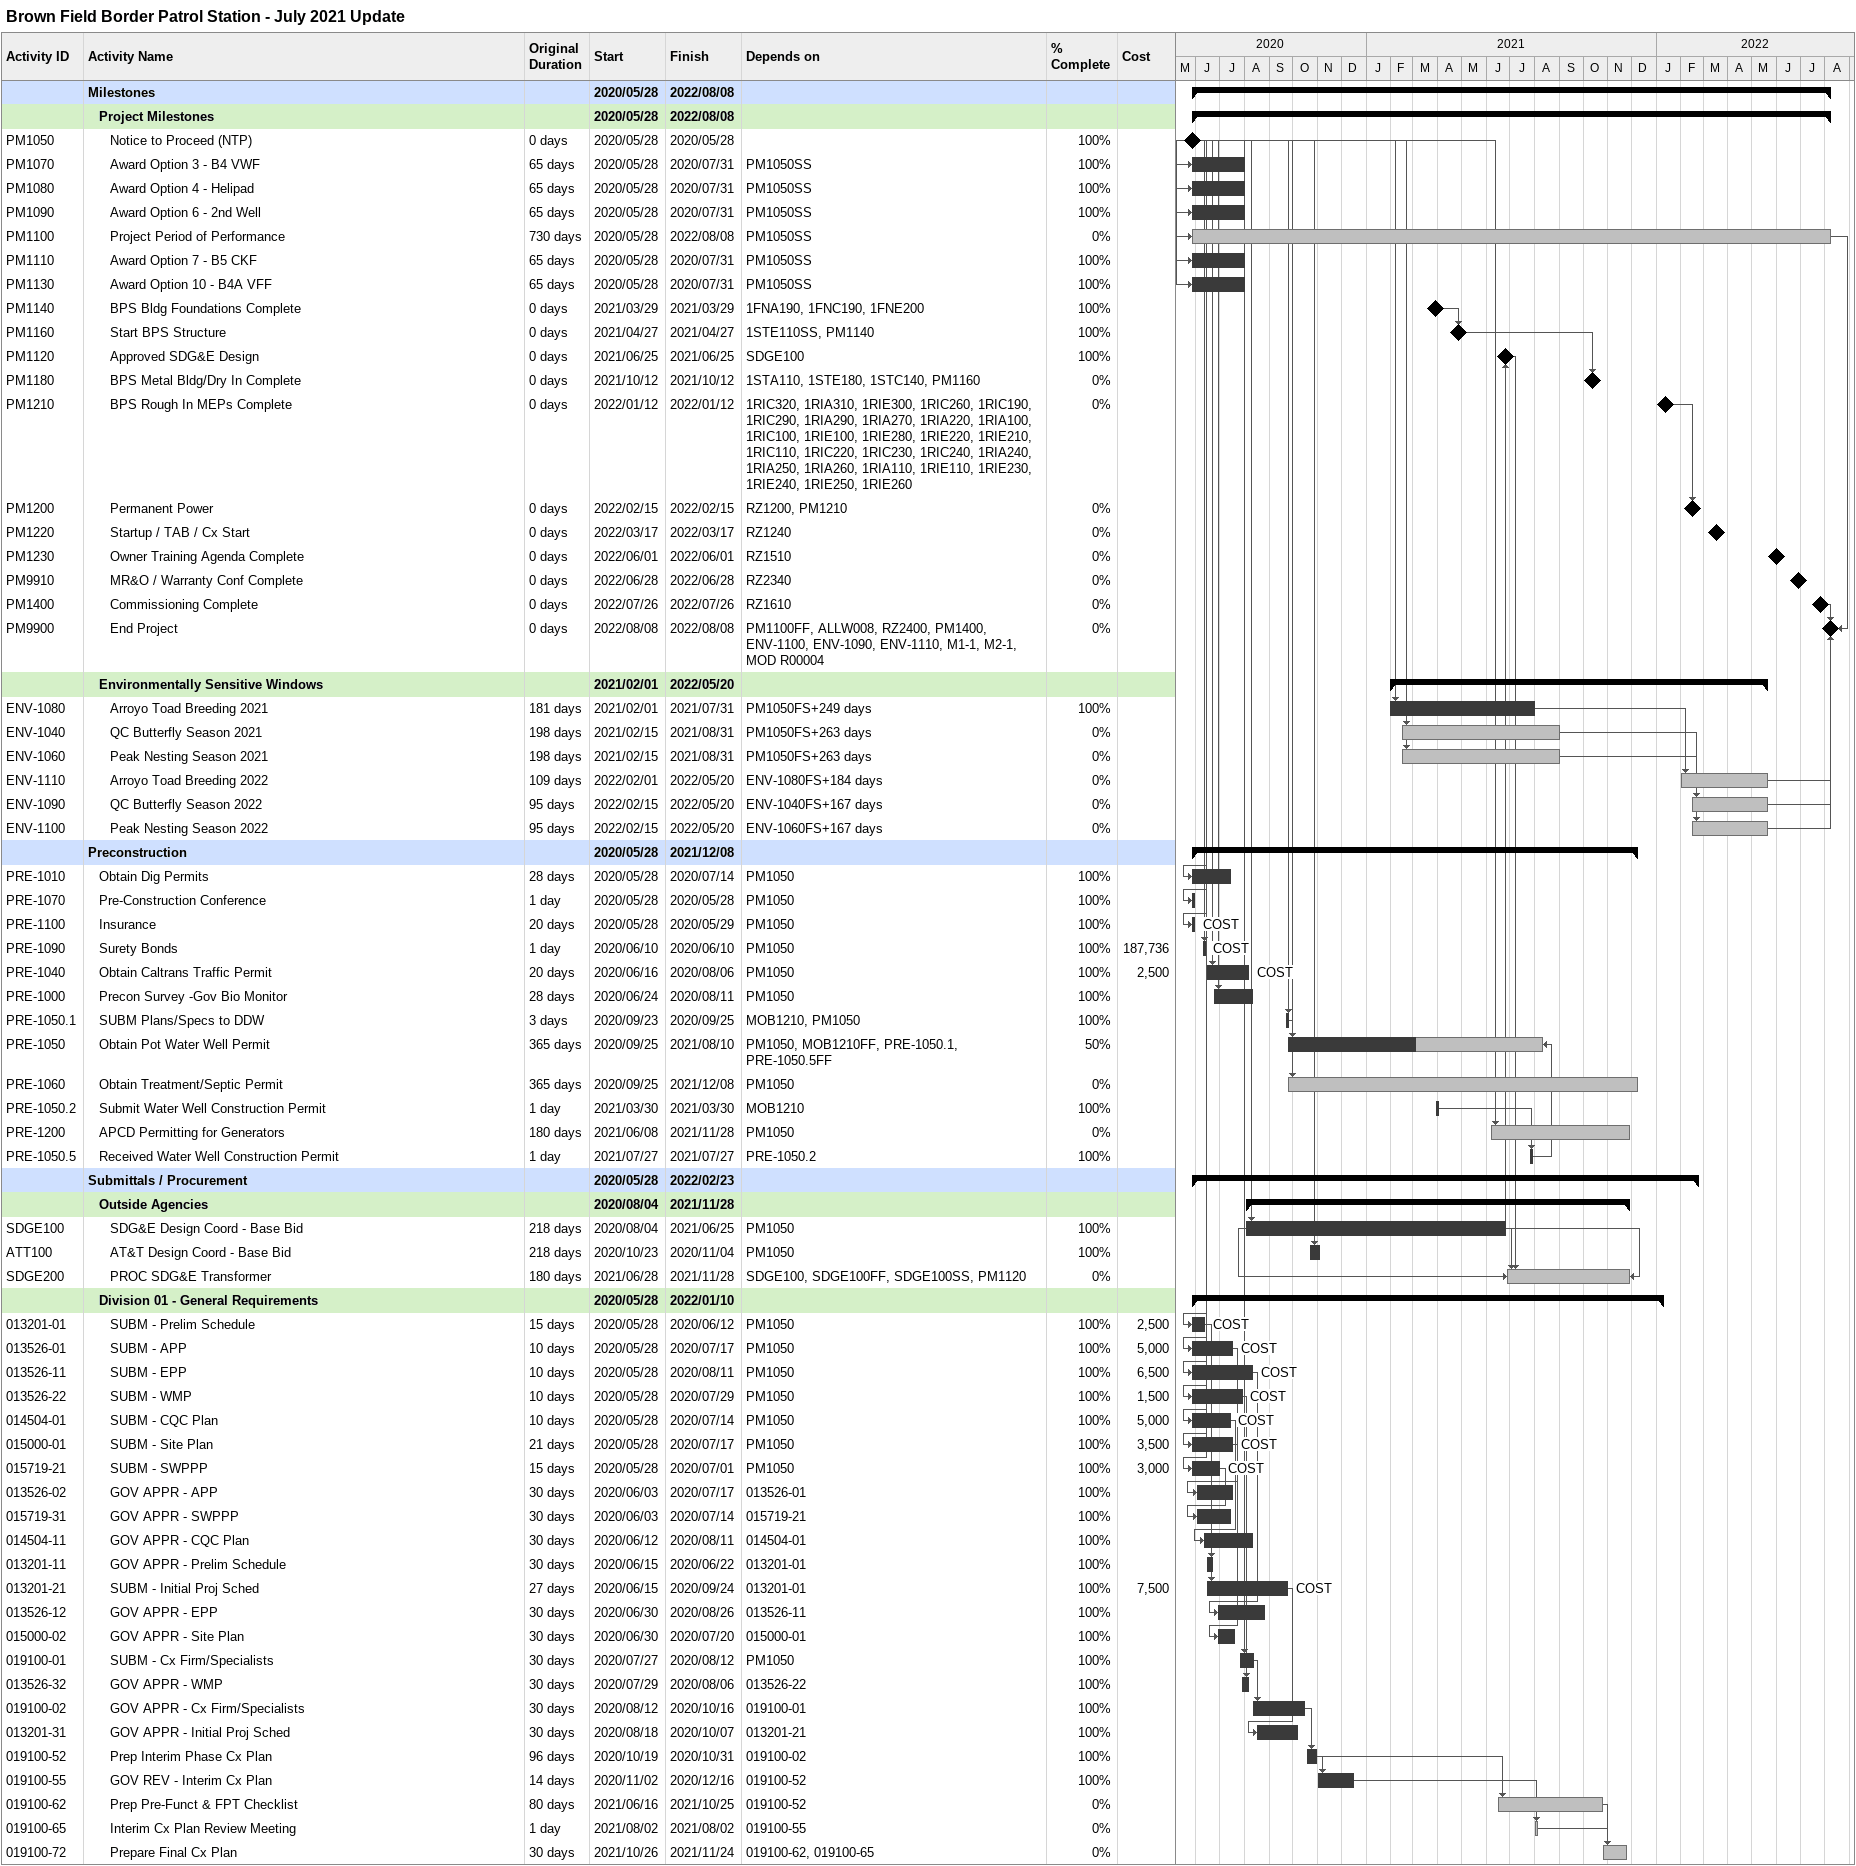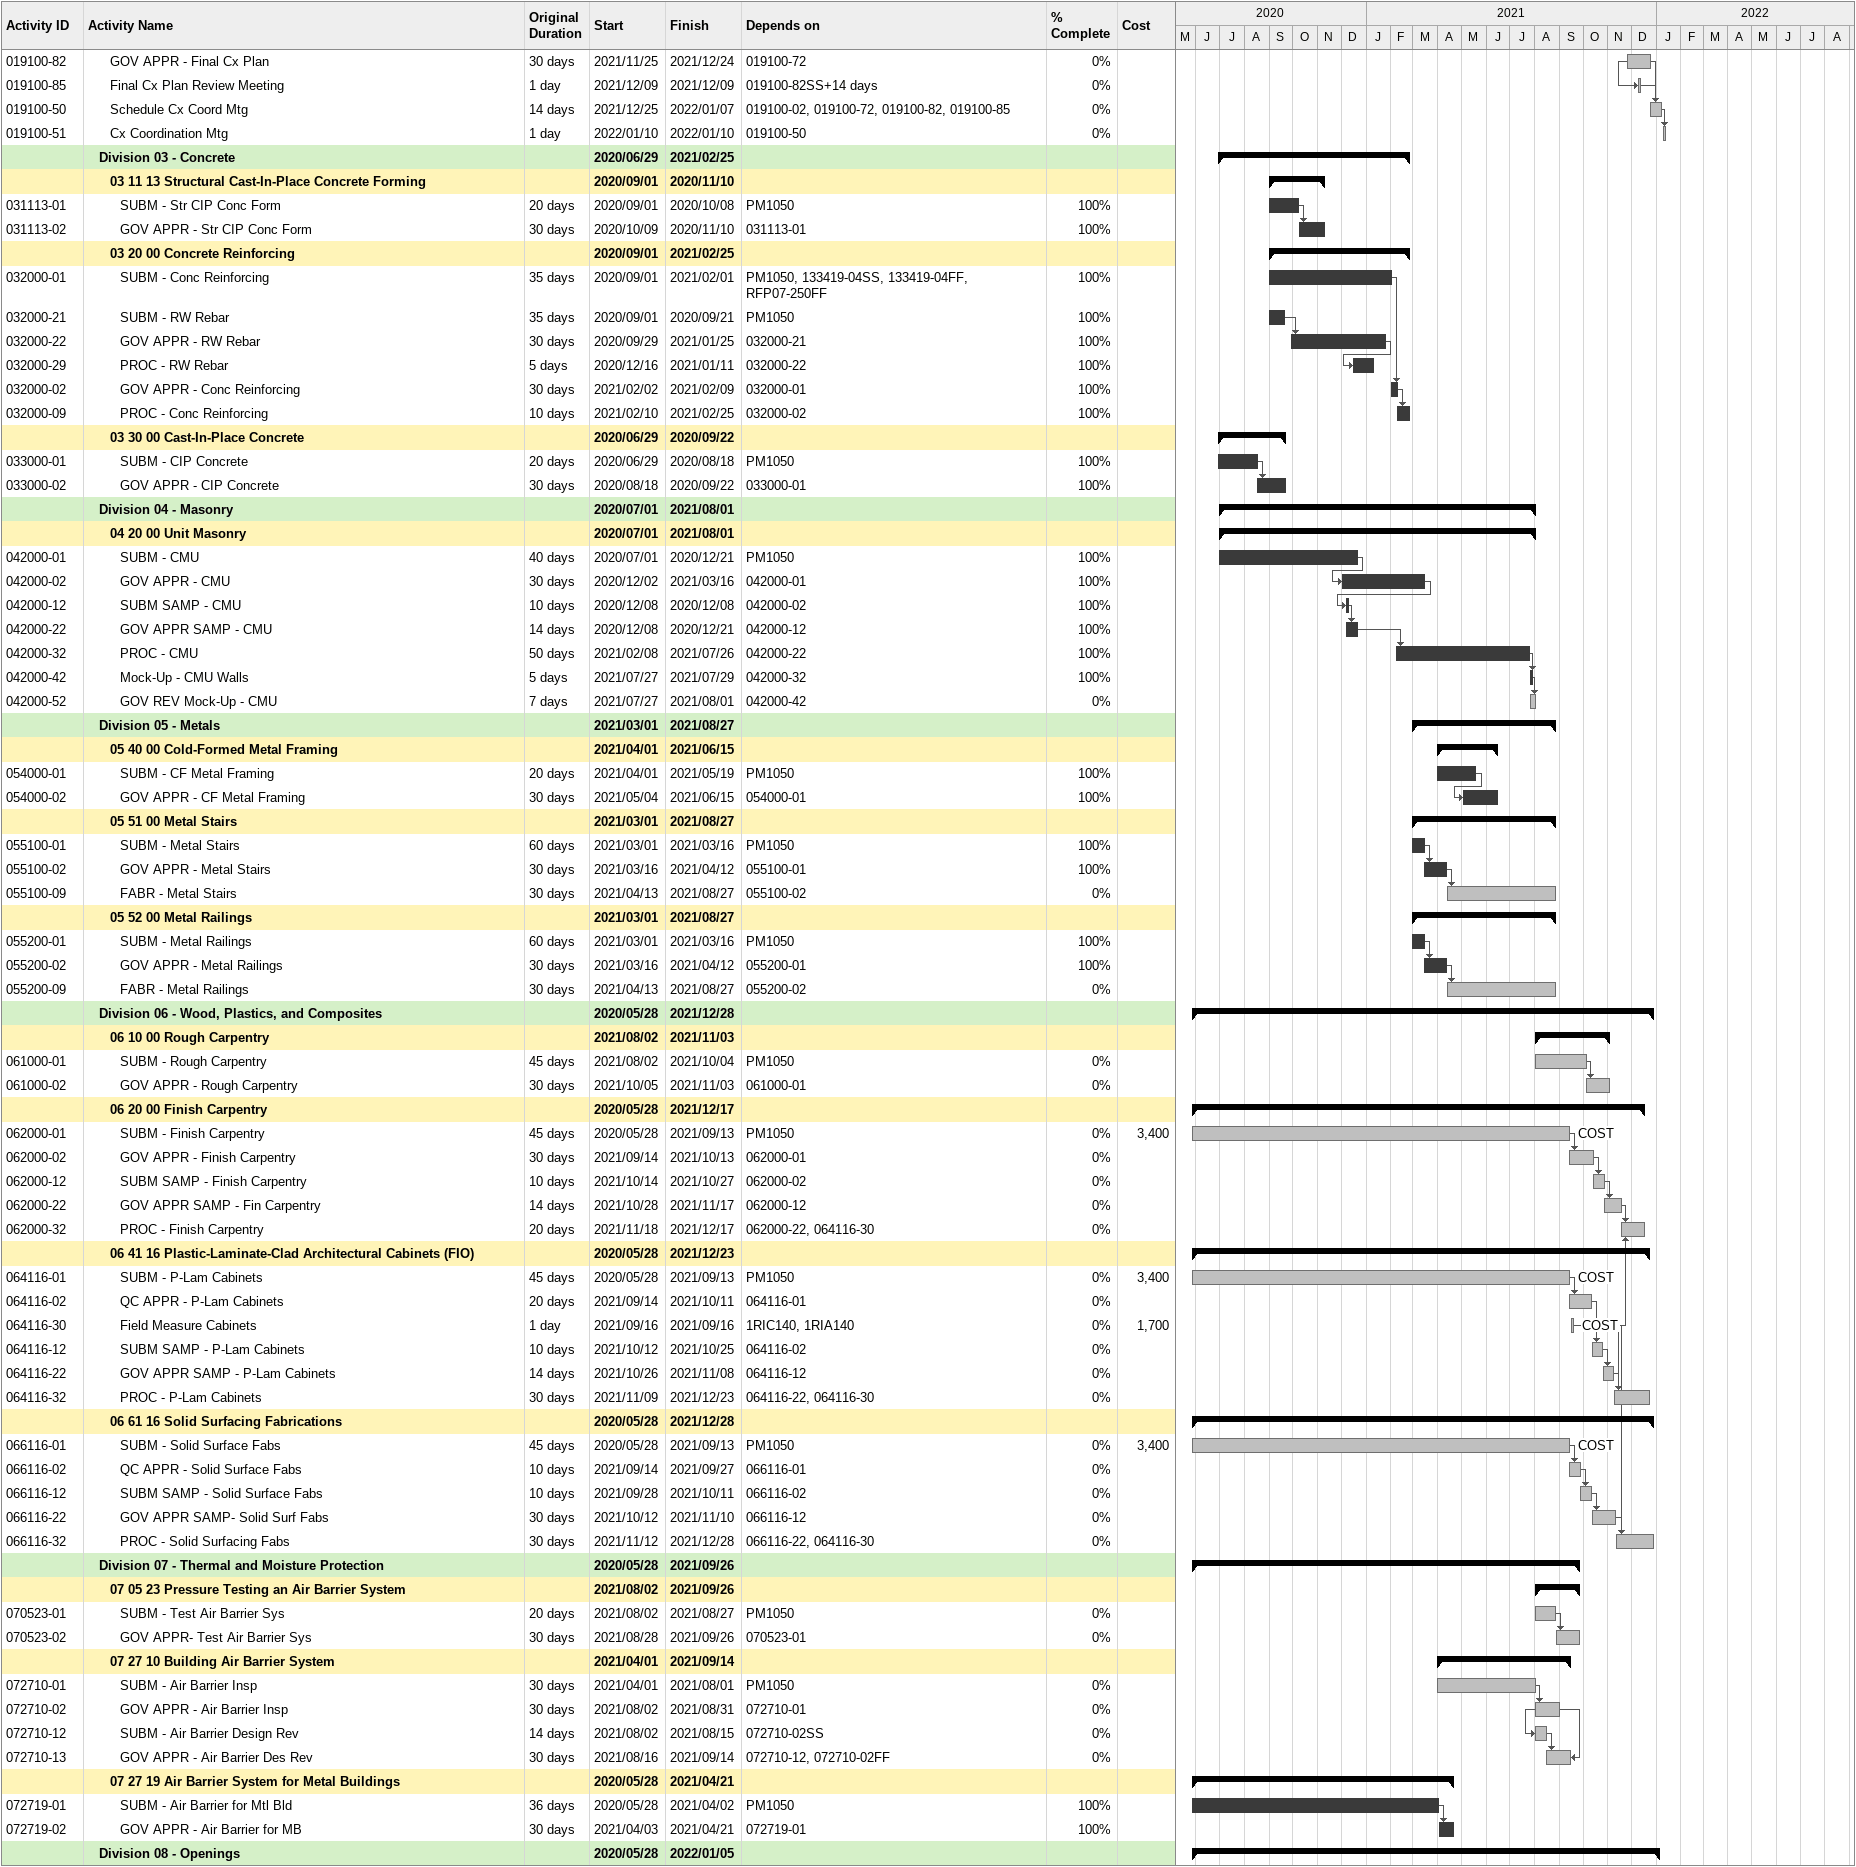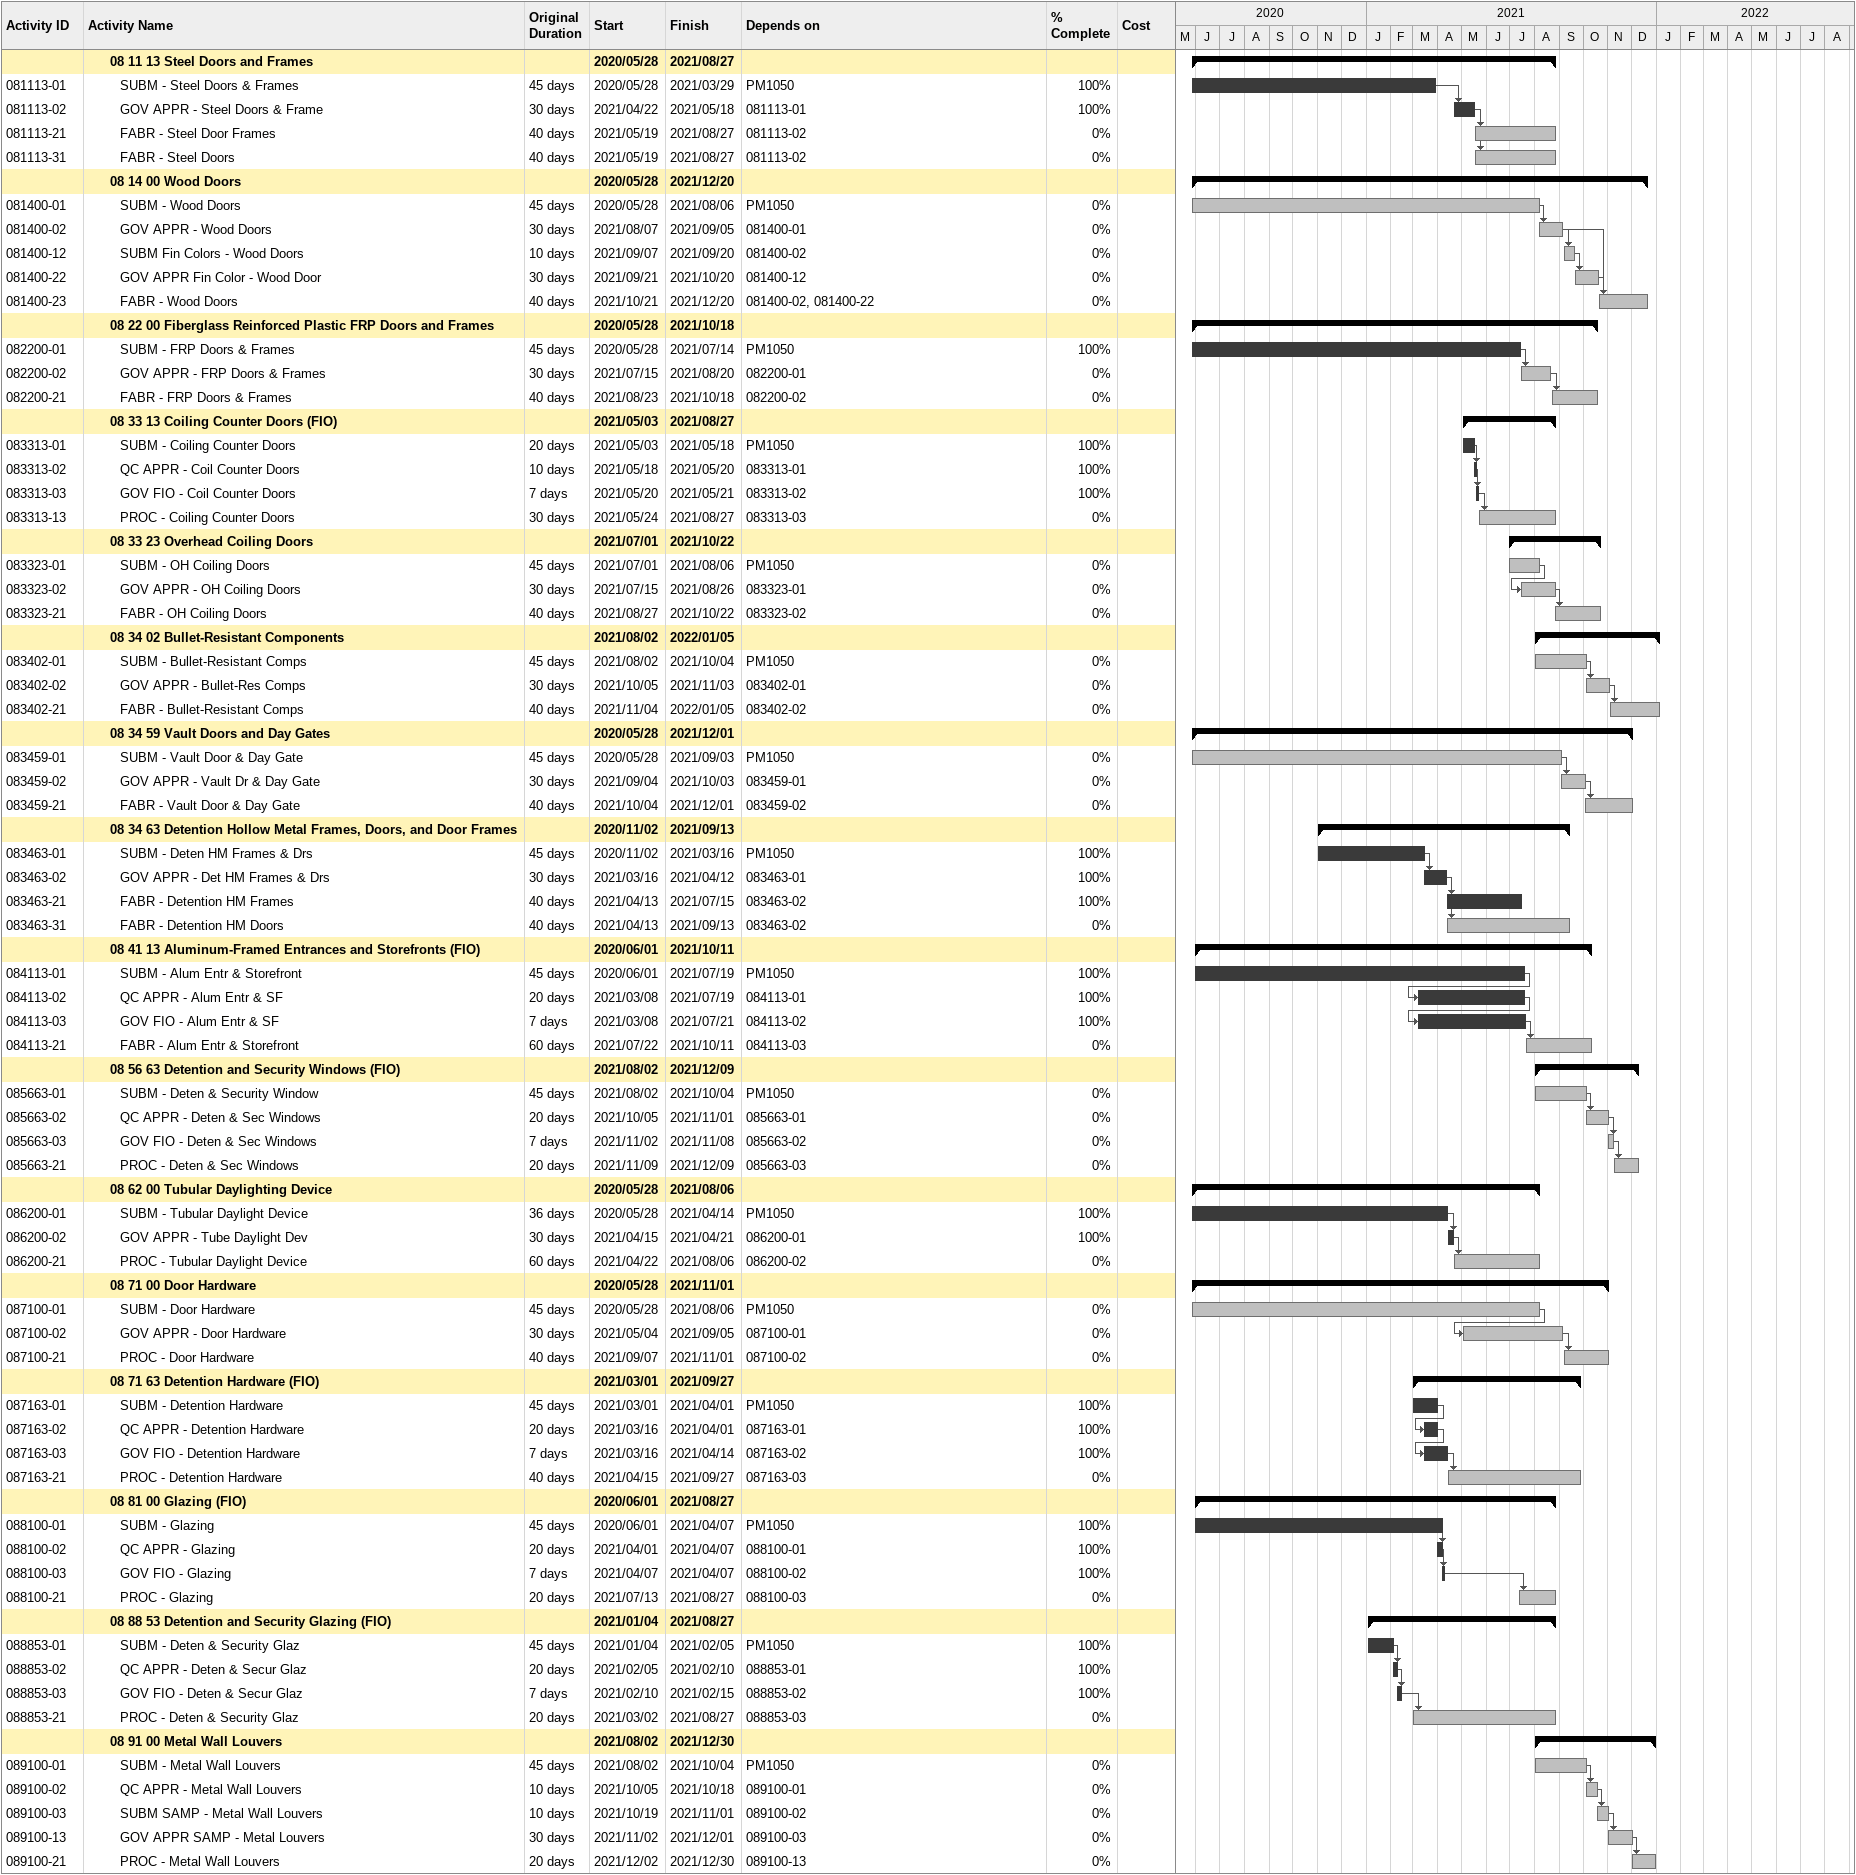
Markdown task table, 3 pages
Brown Field Border Patrol Station - July 2021 Update

| ID | Level | Task | Original duration | Start | Finish | Predecessors | Resources | % complete | Cost |
|---|---|---|---|---|---|---|---|---|---|
|  | 1 | **Milestones** |  | 2020-05-28 | 2022-08-08 |  |  |  |  |
|  | 2 | **Project Milestones** |  | 2020-05-28 | 2022-08-08 |  |  |  |  |
| PM1050 | 3 | Notice to Proceed (NTP) | 0d | 2020-05-28 | 2020-05-28 |  |  | 100 |  |
| PM1070 | 3 | Award Option 3 - B4 VWF | 65d | 2020-05-28 | 2020-07-31 | PM1050SS |  | 100 |  |
| PM1080 | 3 | Award Option 4 - Helipad | 65d | 2020-05-28 | 2020-07-31 | PM1050SS |  | 100 |  |
| PM1090 | 3 | Award Option 6 - 2nd Well | 65d | 2020-05-28 | 2020-07-31 | PM1050SS |  | 100 |  |
| PM1100 | 3 | Project Period of Performance | 730d | 2020-05-28 | 2022-08-08 | PM1050SS |  | 0 |  |
| PM1110 | 3 | Award Option 7 - B5 CKF | 65d | 2020-05-28 | 2020-07-31 | PM1050SS |  | 100 |  |
| PM1130 | 3 | Award Option 10 - B4A VFF | 65d | 2020-05-28 | 2020-07-31 | PM1050SS |  | 100 |  |
| PM1140 | 3 | BPS Bldg Foundations Complete | 0d | 2021-03-29 | 2021-03-29 | 1FNA190, 1FNC190, 1FNE200 |  | 100 |  |
| PM1160 | 3 | Start BPS Structure | 0d | 2021-04-27 | 2021-04-27 | 1STE110SS, PM1140 |  | 100 |  |
| PM1120 | 3 | Approved SDG&E Design | 0d | 2021-06-25 | 2021-06-25 | SDGE100 |  | 100 |  |
| PM1180 | 3 | BPS Metal Bldg/Dry In Complete | 0d | 2021-10-12 | 2021-10-12 | 1STA110, 1STE180, 1STC140, PM1160 |  | 0 |  |
| PM1210 | 3 | BPS Rough In MEPs Complete | 0d | 2022-01-12 | 2022-01-12 | 1RIC320, 1RIA310, 1RIE300, 1RIC260, 1RIC190, 1RIC290, 1RIA290, 1RIA270, 1RIA220, 1RIA100, 1RIC100, 1RIE100, 1RIE280, 1RIE220, 1RIE210, 1RIC110, 1RIC220, 1RIC230, 1RIC240, 1RIA240, 1RIA250, 1RIA260, 1RIA110, 1RIE110, 1RIE230, 1RIE240, 1RIE250, 1RIE260 |  | 0 |  |
| PM1200 | 3 | Permanent Power | 0d | 2022-02-15 | 2022-02-15 | RZ1200, PM1210 |  | 0 |  |
| PM1220 | 3 | Startup / TAB / Cx Start | 0d | 2022-03-17 | 2022-03-17 | RZ1240 |  | 0 |  |
| PM1230 | 3 | Owner Training Agenda Complete | 0d | 2022-06-01 | 2022-06-01 | RZ1510 |  | 0 |  |
| PM9910 | 3 | MR&O / Warranty Conf Complete | 0d | 2022-06-28 | 2022-06-28 | RZ2340 |  | 0 |  |
| PM1400 | 3 | Commissioning Complete | 0d | 2022-07-26 | 2022-07-26 | RZ1610 |  | 0 |  |
| PM9900 | 3 | End Project | 0d | 2022-08-08 | 2022-08-08 | PM1100FF, ALLW008, RZ2400, PM1400, ENV-1100, ENV-1090, ENV-1110, M1-1, M2-1, MOD R00004 |  | 0 |  |
|  | 2 | **Environmentally Sensitive Windows** |  | 2021-02-01 | 2022-05-20 |  |  |  |  |
| ENV-1080 | 3 | Arroyo Toad Breeding 2021 | 181d | 2021-02-01 | 2021-07-31 | PM1050FS+249d |  | 100 |  |
| ENV-1040 | 3 | QC Butterfly Season 2021 | 198d | 2021-02-15 | 2021-08-31 | PM1050FS+263d |  | 0 |  |
| ENV-1060 | 3 | Peak Nesting Season 2021 | 198d | 2021-02-15 | 2021-08-31 | PM1050FS+263d |  | 0 |  |
| ENV-1110 | 3 | Arroyo Toad Breeding 2022 | 109d | 2022-02-01 | 2022-05-20 | ENV-1080FS+184d |  | 0 |  |
| ENV-1090 | 3 | QC Butterfly Season 2022 | 95d | 2022-02-15 | 2022-05-20 | ENV-1040FS+167d |  | 0 |  |
| ENV-1100 | 3 | Peak Nesting Season 2022 | 95d | 2022-02-15 | 2022-05-20 | ENV-1060FS+167d |  | 0 |  |
|  | 1 | **Preconstruction** |  | 2020-05-28 | 2021-12-08 |  |  |  |  |
| PRE-1010 | 2 | Obtain Dig Permits | 28d | 2020-05-28 | 2020-07-14 | PM1050 |  | 100 |  |
| PRE-1070 | 2 | Pre-Construction Conference | 1d | 2020-05-28 | 2020-05-28 | PM1050 |  | 100 |  |
| PRE-1100 | 2 | Insurance | 20d | 2020-05-28 | 2020-05-29 | PM1050 | COST | 100 |  |
| PRE-1090 | 2 | Surety Bonds | 1d | 2020-06-10 | 2020-06-10 | PM1050 | COST | 100 | 187736 |
| PRE-1040 | 2 | Obtain Caltrans Traffic Permit | 20d | 2020-06-16 | 2020-08-06 | PM1050 | COST | 100 | 2500 |
| PRE-1000 | 2 | Precon Survey -Gov Bio Monitor | 28d | 2020-06-24 | 2020-08-11 | PM1050 |  | 100 |  |
| PRE-1050.1 | 2 | SUBM Plans/Specs to DDW | 3d | 2020-09-23 | 2020-09-25 | MOB1210, PM1050 |  | 100 |  |
| PRE-1050 | 2 | Obtain Pot Water Well Permit | 365d | 2020-09-25 | 2021-08-10 | PM1050, MOB1210FF, PRE-1050.1, PRE-1050.5FF |  | 50 |  |
| PRE-1060 | 2 | Obtain Treatment/Septic Permit | 365d | 2020-09-25 | 2021-12-08 | PM1050 |  | 0 |  |
| PRE-1050.2 | 2 | Submit Water Well Construction Permit | 1d | 2021-03-30 | 2021-03-30 | MOB1210 |  | 100 |  |
| PRE-1200 | 2 | APCD Permitting for Generators | 180d | 2021-06-08 | 2021-11-28 | PM1050 |  | 0 |  |
| PRE-1050.5 | 2 | Received Water Well Construction Permit | 1d | 2021-07-27 | 2021-07-27 | PRE-1050.2 |  | 100 |  |
|  | 1 | **Submittals / Procurement** |  | 2020-05-28 | 2022-02-23 |  |  |  |  |
|  | 2 | **Outside Agencies** |  | 2020-08-04 | 2021-11-28 |  |  |  |  |
| SDGE100 | 3 | SDG&E Design Coord - Base Bid | 218d | 2020-08-04 | 2021-06-25 | PM1050 |  | 100 |  |
| ATT100 | 3 | AT&T Design Coord - Base Bid | 218d | 2020-10-23 | 2020-11-04 | PM1050 |  | 100 |  |
| SDGE200 | 3 | PROC SDG&E Transformer | 180d | 2021-06-28 | 2021-11-28 | SDGE100, SDGE100FF, SDGE100SS, PM1120 |  | 0 |  |
|  | 2 | **Division 01 - General Requirements** |  | 2020-05-28 | 2022-01-10 |  |  |  |  |
| 013201-01 | 3 | SUBM - Prelim Schedule | 15d | 2020-05-28 | 2020-06-12 | PM1050 | COST | 100 | 2500 |
| 013526-01 | 3 | SUBM - APP | 10d | 2020-05-28 | 2020-07-17 | PM1050 | COST | 100 | 5000 |
| 013526-11 | 3 | SUBM - EPP | 10d | 2020-05-28 | 2020-08-11 | PM1050 | COST | 100 | 6500 |
| 013526-22 | 3 | SUBM - WMP | 10d | 2020-05-28 | 2020-07-29 | PM1050 | COST | 100 | 1500 |
| 014504-01 | 3 | SUBM - CQC Plan | 10d | 2020-05-28 | 2020-07-14 | PM1050 | COST | 100 | 5000 |
| 015000-01 | 3 | SUBM - Site Plan | 21d | 2020-05-28 | 2020-07-17 | PM1050 | COST | 100 | 3500 |
| 015719-21 | 3 | SUBM - SWPPP | 15d | 2020-05-28 | 2020-07-01 | PM1050 | COST | 100 | 3000 |
| 013526-02 | 3 | GOV APPR - APP | 30d | 2020-06-03 | 2020-07-17 | 013526-01 |  | 100 |  |
| 015719-31 | 3 | GOV APPR - SWPPP | 30d | 2020-06-03 | 2020-07-14 | 015719-21 |  | 100 |  |
| 014504-11 | 3 | GOV APPR - CQC Plan | 30d | 2020-06-12 | 2020-08-11 | 014504-01 |  | 100 |  |
| 013201-11 | 3 | GOV APPR - Prelim Schedule | 30d | 2020-06-15 | 2020-06-22 | 013201-01 |  | 100 |  |
| 013201-21 | 3 | SUBM - Initial Proj Sched | 27d | 2020-06-15 | 2020-09-24 | 013201-01 | COST | 100 | 7500 |
| 013526-12 | 3 | GOV APPR - EPP | 30d | 2020-06-30 | 2020-08-26 | 013526-11 |  | 100 |  |
| 015000-02 | 3 | GOV APPR - Site Plan | 30d | 2020-06-30 | 2020-07-20 | 015000-01 |  | 100 |  |
| 019100-01 | 3 | SUBM - Cx Firm/Specialists | 30d | 2020-07-27 | 2020-08-12 | PM1050 |  | 100 |  |
| 013526-32 | 3 | GOV APPR - WMP | 30d | 2020-07-29 | 2020-08-06 | 013526-22 |  | 100 |  |
| 019100-02 | 3 | GOV APPR - Cx Firm/Specialists | 30d | 2020-08-12 | 2020-10-16 | 019100-01 |  | 100 |  |
| 013201-31 | 3 | GOV APPR - Initial Proj Sched | 30d | 2020-08-18 | 2020-10-07 | 013201-21 |  | 100 |  |
| 019100-52 | 3 | Prep Interim Phase Cx Plan | 96d | 2020-10-19 | 2020-10-31 | 019100-02 |  | 100 |  |
| 019100-55 | 3 | GOV REV - Interim Cx Plan | 14d | 2020-11-02 | 2020-12-16 | 019100-52 |  | 100 |  |
| 019100-62 | 3 | Prep Pre-Funct & FPT Checklist | 80d | 2021-06-16 | 2021-10-25 | 019100-52 |  | 0 |  |
| 019100-65 | 3 | Interim Cx Plan Review Meeting | 1d | 2021-08-02 | 2021-08-02 | 019100-55 |  | 0 |  |
| 019100-72 | 3 | Prepare Final Cx Plan | 30d | 2021-10-26 | 2021-11-24 | 019100-62, 019100-65 |  | 0 |  |
| 019100-82 | 3 | GOV APPR - Final Cx Plan | 30d | 2021-11-25 | 2021-12-24 | 019100-72 |  | 0 |  |
| 019100-85 | 3 | Final Cx Plan Review Meeting | 1d | 2021-12-09 | 2021-12-09 | 019100-82SS+14d |  | 0 |  |
| 019100-50 | 3 | Schedule Cx Coord Mtg | 14d | 2021-12-25 | 2022-01-07 | 019100-02, 019100-72, 019100-82, 019100-85 |  | 0 |  |
| 019100-51 | 3 | Cx Coordination Mtg | 1d | 2022-01-10 | 2022-01-10 | 019100-50 |  | 0 |  |
|  | 2 | **Division 03 - Concrete** |  | 2020-06-29 | 2021-02-25 |  |  |  |  |
|  | 3 | **03 11 13 Structural Cast-In-Place Concrete Forming** |  | 2020-09-01 | 2020-11-10 |  |  |  |  |
| 031113-01 | 4 | SUBM - Str CIP Conc Form | 20d | 2020-09-01 | 2020-10-08 | PM1050 |  | 100 |  |
| 031113-02 | 4 | GOV APPR - Str CIP Conc Form | 30d | 2020-10-09 | 2020-11-10 | 031113-01 |  | 100 |  |
|  | 3 | **03 20 00 Concrete Reinforcing** |  | 2020-09-01 | 2021-02-25 |  |  |  |  |
| 032000-01 | 4 | SUBM - Conc Reinforcing | 35d | 2020-09-01 | 2021-02-01 | PM1050, 133419-04SS, 133419-04FF, RFP07-250FF |  | 100 |  |
| 032000-21 | 4 | SUBM - RW Rebar | 35d | 2020-09-01 | 2020-09-21 | PM1050 |  | 100 |  |
| 032000-22 | 4 | GOV APPR - RW Rebar | 30d | 2020-09-29 | 2021-01-25 | 032000-21 |  | 100 |  |
| 032000-29 | 4 | PROC - RW Rebar | 5d | 2020-12-16 | 2021-01-11 | 032000-22 |  | 100 |  |
| 032000-02 | 4 | GOV APPR - Conc Reinforcing | 30d | 2021-02-02 | 2021-02-09 | 032000-01 |  | 100 |  |
| 032000-09 | 4 | PROC - Conc Reinforcing | 10d | 2021-02-10 | 2021-02-25 | 032000-02 |  | 100 |  |
|  | 3 | **03 30 00 Cast-In-Place Concrete** |  | 2020-06-29 | 2020-09-22 |  |  |  |  |
| 033000-01 | 4 | SUBM - CIP Concrete | 20d | 2020-06-29 | 2020-08-18 | PM1050 |  | 100 |  |
| 033000-02 | 4 | GOV APPR - CIP Concrete | 30d | 2020-08-18 | 2020-09-22 | 033000-01 |  | 100 |  |
|  | 2 | **Division 04 - Masonry** |  | 2020-07-01 | 2021-08-01 |  |  |  |  |
|  | 3 | **04 20 00 Unit Masonry** |  | 2020-07-01 | 2021-08-01 |  |  |  |  |
| 042000-01 | 4 | SUBM - CMU | 40d | 2020-07-01 | 2020-12-21 | PM1050 |  | 100 |  |
| 042000-02 | 4 | GOV APPR - CMU | 30d | 2020-12-02 | 2021-03-16 | 042000-01 |  | 100 |  |
| 042000-12 | 4 | SUBM SAMP - CMU | 10d | 2020-12-08 | 2020-12-08 | 042000-02 |  | 100 |  |
| 042000-22 | 4 | GOV APPR SAMP - CMU | 14d | 2020-12-08 | 2020-12-21 | 042000-12 |  | 100 |  |
| 042000-32 | 4 | PROC - CMU | 50d | 2021-02-08 | 2021-07-26 | 042000-22 |  | 100 |  |
| 042000-42 | 4 | Mock-Up - CMU Walls | 5d | 2021-07-27 | 2021-07-29 | 042000-32 |  | 100 |  |
| 042000-52 | 4 | GOV REV Mock-Up - CMU | 7d | 2021-07-27 | 2021-08-01 | 042000-42 |  | 0 |  |
|  | 2 | **Division 05 - Metals** |  | 2021-03-01 | 2021-08-27 |  |  |  |  |
|  | 3 | **05 40 00 Cold-Formed Metal Framing** |  | 2021-04-01 | 2021-06-15 |  |  |  |  |
| 054000-01 | 4 | SUBM - CF Metal Framing | 20d | 2021-04-01 | 2021-05-19 | PM1050 |  | 100 |  |
| 054000-02 | 4 | GOV APPR - CF Metal Framing | 30d | 2021-05-04 | 2021-06-15 | 054000-01 |  | 100 |  |
|  | 3 | **05 51 00 Metal Stairs** |  | 2021-03-01 | 2021-08-27 |  |  |  |  |
| 055100-01 | 4 | SUBM - Metal Stairs | 60d | 2021-03-01 | 2021-03-16 | PM1050 |  | 100 |  |
| 055100-02 | 4 | GOV APPR - Metal Stairs | 30d | 2021-03-16 | 2021-04-12 | 055100-01 |  | 100 |  |
| 055100-09 | 4 | FABR - Metal Stairs | 30d | 2021-04-13 | 2021-08-27 | 055100-02 |  | 0 |  |
|  | 3 | **05 52 00 Metal Railings** |  | 2021-03-01 | 2021-08-27 |  |  |  |  |
| 055200-01 | 4 | SUBM - Metal Railings | 60d | 2021-03-01 | 2021-03-16 | PM1050 |  | 100 |  |
| 055200-02 | 4 | GOV APPR - Metal Railings | 30d | 2021-03-16 | 2021-04-12 | 055200-01 |  | 100 |  |
| 055200-09 | 4 | FABR - Metal Railings | 30d | 2021-04-13 | 2021-08-27 | 055200-02 |  | 0 |  |
|  | 2 | **Division 06 - Wood, Plastics, and Composites** |  | 2020-05-28 | 2021-12-28 |  |  |  |  |
|  | 3 | **06 10 00 Rough Carpentry** |  | 2021-08-02 | 2021-11-03 |  |  |  |  |
| 061000-01 | 4 | SUBM - Rough Carpentry | 45d | 2021-08-02 | 2021-10-04 | PM1050 |  | 0 |  |
| 061000-02 | 4 | GOV APPR - Rough Carpentry | 30d | 2021-10-05 | 2021-11-03 | 061000-01 |  | 0 |  |
|  | 3 | **06 20 00 Finish Carpentry** |  | 2020-05-28 | 2021-12-17 |  |  |  |  |
| 062000-01 | 4 | SUBM - Finish Carpentry | 45d | 2020-05-28 | 2021-09-13 | PM1050 | COST | 0 | 3400 |
| 062000-02 | 4 | GOV APPR - Finish Carpentry | 30d | 2021-09-14 | 2021-10-13 | 062000-01 |  | 0 |  |
| 062000-12 | 4 | SUBM SAMP - Finish Carpentry | 10d | 2021-10-14 | 2021-10-27 | 062000-02 |  | 0 |  |
| 062000-22 | 4 | GOV APPR SAMP - Fin Carpentry | 14d | 2021-10-28 | 2021-11-17 | 062000-12 |  | 0 |  |
| 062000-32 | 4 | PROC - Finish Carpentry | 20d | 2021-11-18 | 2021-12-17 | 062000-22, 064116-30 |  | 0 |  |
|  | 3 | **06 41 16 Plastic-Laminate-Clad Architectural Cabinets (FIO)** |  | 2020-05-28 | 2021-12-23 |  |  |  |  |
| 064116-01 | 4 | SUBM - P-Lam Cabinets | 45d | 2020-05-28 | 2021-09-13 | PM1050 | COST | 0 | 3400 |
| 064116-02 | 4 | QC APPR - P-Lam Cabinets | 20d | 2021-09-14 | 2021-10-11 | 064116-01 |  | 0 |  |
| 064116-30 | 4 | Field Measure Cabinets | 1d | 2021-09-16 | 2021-09-16 | 1RIC140, 1RIA140 | COST | 0 | 1700 |
| 064116-12 | 4 | SUBM SAMP - P-Lam Cabinets | 10d | 2021-10-12 | 2021-10-25 | 064116-02 |  | 0 |  |
| 064116-22 | 4 | GOV APPR SAMP - P-Lam Cabinets | 14d | 2021-10-26 | 2021-11-08 | 064116-12 |  | 0 |  |
| 064116-32 | 4 | PROC - P-Lam Cabinets | 30d | 2021-11-09 | 2021-12-23 | 064116-22, 064116-30 |  | 0 |  |
|  | 3 | **06 61 16 Solid Surfacing Fabrications** |  | 2020-05-28 | 2021-12-28 |  |  |  |  |
| 066116-01 | 4 | SUBM - Solid Surface Fabs | 45d | 2020-05-28 | 2021-09-13 | PM1050 | COST | 0 | 3400 |
| 066116-02 | 4 | QC APPR - Solid Surface Fabs | 10d | 2021-09-14 | 2021-09-27 | 066116-01 |  | 0 |  |
| 066116-12 | 4 | SUBM SAMP - Solid Surface Fabs | 10d | 2021-09-28 | 2021-10-11 | 066116-02 |  | 0 |  |
| 066116-22 | 4 | GOV APPR SAMP- Solid Surf Fabs | 30d | 2021-10-12 | 2021-11-10 | 066116-12 |  | 0 |  |
| 066116-32 | 4 | PROC - Solid Surfacing Fabs | 30d | 2021-11-12 | 2021-12-28 | 066116-22, 064116-30 |  | 0 |  |
|  | 2 | **Division 07 - Thermal and Moisture Protection** |  | 2020-05-28 | 2021-09-26 |  |  |  |  |
|  | 3 | **07 05 23 Pressure Testing an Air Barrier System** |  | 2021-08-02 | 2021-09-26 |  |  |  |  |
| 070523-01 | 4 | SUBM - Test Air Barrier Sys | 20d | 2021-08-02 | 2021-08-27 | PM1050 |  | 0 |  |
| 070523-02 | 4 | GOV APPR- Test Air Barrier Sys | 30d | 2021-08-28 | 2021-09-26 | 070523-01 |  | 0 |  |
|  | 3 | **07 27 10 Building Air Barrier System** |  | 2021-04-01 | 2021-09-14 |  |  |  |  |
| 072710-01 | 4 | SUBM - Air Barrier Insp | 30d | 2021-04-01 | 2021-08-01 | PM1050 |  | 0 |  |
| 072710-02 | 4 | GOV APPR - Air Barrier Insp | 30d | 2021-08-02 | 2021-08-31 | 072710-01 |  | 0 |  |
| 072710-12 | 4 | SUBM - Air Barrier Design Rev | 14d | 2021-08-02 | 2021-08-15 | 072710-02SS |  | 0 |  |
| 072710-13 | 4 | GOV APPR - Air Barrier Des Rev | 30d | 2021-08-16 | 2021-09-14 | 072710-12, 072710-02FF |  | 0 |  |
|  | 3 | **07 27 19 Air Barrier System for Metal Buildings** |  | 2020-05-28 | 2021-04-21 |  |  |  |  |
| 072719-01 | 4 | SUBM - Air Barrier for Mtl Bld | 36d | 2020-05-28 | 2021-04-02 | PM1050 |  | 100 |  |
| 072719-02 | 4 | GOV APPR - Air Barrier for MB | 30d | 2021-04-03 | 2021-04-21 | 072719-01 |  | 100 |  |
|  | 2 | **Division 08 - Openings** |  | 2020-05-28 | 2022-01-05 |  |  |  |  |
|  | 3 | **08 11 13 Steel Doors and Frames** |  | 2020-05-28 | 2021-08-27 |  |  |  |  |
| 081113-01 | 4 | SUBM - Steel Doors & Frames | 45d | 2020-05-28 | 2021-03-29 | PM1050 |  | 100 |  |
| 081113-02 | 4 | GOV APPR - Steel Doors & Frame | 30d | 2021-04-22 | 2021-05-18 | 081113-01 |  | 100 |  |
| 081113-21 | 4 | FABR - Steel Door Frames | 40d | 2021-05-19 | 2021-08-27 | 081113-02 |  | 0 |  |
| 081113-31 | 4 | FABR - Steel Doors | 40d | 2021-05-19 | 2021-08-27 | 081113-02 |  | 0 |  |
|  | 3 | **08 14 00 Wood Doors** |  | 2020-05-28 | 2021-12-20 |  |  |  |  |
| 081400-01 | 4 | SUBM - Wood Doors | 45d | 2020-05-28 | 2021-08-06 | PM1050 |  | 0 |  |
| 081400-02 | 4 | GOV APPR - Wood Doors | 30d | 2021-08-07 | 2021-09-05 | 081400-01 |  | 0 |  |
| 081400-12 | 4 | SUBM Fin Colors - Wood Doors | 10d | 2021-09-07 | 2021-09-20 | 081400-02 |  | 0 |  |
| 081400-22 | 4 | GOV APPR Fin Color - Wood Door | 30d | 2021-09-21 | 2021-10-20 | 081400-12 |  | 0 |  |
| 081400-23 | 4 | FABR - Wood Doors | 40d | 2021-10-21 | 2021-12-20 | 081400-02, 081400-22 |  | 0 |  |
|  | 3 | **08 22 00 Fiberglass Reinforced Plastic FRP Doors and Frames** |  | 2020-05-28 | 2021-10-18 |  |  |  |  |
| 082200-01 | 4 | SUBM - FRP Doors & Frames | 45d | 2020-05-28 | 2021-07-14 | PM1050 |  | 100 |  |
| 082200-02 | 4 | GOV APPR - FRP Doors & Frames | 30d | 2021-07-15 | 2021-08-20 | 082200-01 |  | 0 |  |
| 082200-21 | 4 | FABR - FRP Doors & Frames | 40d | 2021-08-23 | 2021-10-18 | 082200-02 |  | 0 |  |
|  | 3 | **08 33 13 Coiling Counter Doors (FIO)** |  | 2021-05-03 | 2021-08-27 |  |  |  |  |
| 083313-01 | 4 | SUBM - Coiling Counter Doors | 20d | 2021-05-03 | 2021-05-18 | PM1050 |  | 100 |  |
| 083313-02 | 4 | QC APPR - Coil Counter Doors | 10d | 2021-05-18 | 2021-05-20 | 083313-01 |  | 100 |  |
| 083313-03 | 4 | GOV FIO - Coil Counter Doors | 7d | 2021-05-20 | 2021-05-21 | 083313-02 |  | 100 |  |
| 083313-13 | 4 | PROC - Coiling Counter Doors | 30d | 2021-05-24 | 2021-08-27 | 083313-03 |  | 0 |  |
|  | 3 | **08 33 23 Overhead Coiling Doors** |  | 2021-07-01 | 2021-10-22 |  |  |  |  |
| 083323-01 | 4 | SUBM - OH Coiling Doors | 45d | 2021-07-01 | 2021-08-06 | PM1050 |  | 0 |  |
| 083323-02 | 4 | GOV APPR - OH Coiling Doors | 30d | 2021-07-15 | 2021-08-26 | 083323-01 |  | 0 |  |
| 083323-21 | 4 | FABR - OH Coiling Doors | 40d | 2021-08-27 | 2021-10-22 | 083323-02 |  | 0 |  |
|  | 3 | **08 34 02 Bullet-Resistant Components** |  | 2021-08-02 | 2022-01-05 |  |  |  |  |
| 083402-01 | 4 | SUBM - Bullet-Resistant Comps | 45d | 2021-08-02 | 2021-10-04 | PM1050 |  | 0 |  |
| 083402-02 | 4 | GOV APPR - Bullet-Res Comps | 30d | 2021-10-05 | 2021-11-03 | 083402-01 |  | 0 |  |
| 083402-21 | 4 | FABR - Bullet-Resistant Comps | 40d | 2021-11-04 | 2022-01-05 | 083402-02 |  | 0 |  |
|  | 3 | **08 34 59 Vault Doors and Day Gates** |  | 2020-05-28 | 2021-12-01 |  |  |  |  |
| 083459-01 | 4 | SUBM - Vault Door & Day Gate | 45d | 2020-05-28 | 2021-09-03 | PM1050 |  | 0 |  |
| 083459-02 | 4 | GOV APPR - Vault Dr & Day Gate | 30d | 2021-09-04 | 2021-10-03 | 083459-01 |  | 0 |  |
| 083459-21 | 4 | FABR - Vault Door & Day Gate | 40d | 2021-10-04 | 2021-12-01 | 083459-02 |  | 0 |  |
|  | 3 | **08 34 63 Detention Hollow Metal Frames, Doors, and Door Frames** |  | 2020-11-02 | 2021-09-13 |  |  |  |  |
| 083463-01 | 4 | SUBM - Deten HM Frames & Drs | 45d | 2020-11-02 | 2021-03-16 | PM1050 |  | 100 |  |
| 083463-02 | 4 | GOV APPR - Det HM Frames & Drs | 30d | 2021-03-16 | 2021-04-12 | 083463-01 |  | 100 |  |
| 083463-21 | 4 | FABR - Detention HM Frames | 40d | 2021-04-13 | 2021-07-15 | 083463-02 |  | 100 |  |
| 083463-31 | 4 | FABR - Detention HM Doors | 40d | 2021-04-13 | 2021-09-13 | 083463-02 |  | 0 |  |
|  | 3 | **08 41 13 Aluminum-Framed Entrances and Storefronts (FIO)** |  | 2020-06-01 | 2021-10-11 |  |  |  |  |
| 084113-01 | 4 | SUBM - Alum Entr & Storefront | 45d | 2020-06-01 | 2021-07-19 | PM1050 |  | 100 |  |
| 084113-02 | 4 | QC APPR - Alum Entr & SF | 20d | 2021-03-08 | 2021-07-19 | 084113-01 |  | 100 |  |
| 084113-03 | 4 | GOV FIO - Alum Entr & SF | 7d | 2021-03-08 | 2021-07-21 | 084113-02 |  | 100 |  |
| 084113-21 | 4 | FABR - Alum Entr & Storefront | 60d | 2021-07-22 | 2021-10-11 | 084113-03 |  | 0 |  |
|  | 3 | **08 56 63 Detention and Security Windows (FIO)** |  | 2021-08-02 | 2021-12-09 |  |  |  |  |
| 085663-01 | 4 | SUBM - Deten & Security Window | 45d | 2021-08-02 | 2021-10-04 | PM1050 |  | 0 |  |
| 085663-02 | 4 | QC APPR - Deten & Sec Windows | 20d | 2021-10-05 | 2021-11-01 | 085663-01 |  | 0 |  |
| 085663-03 | 4 | GOV FIO - Deten & Sec Windows | 7d | 2021-11-02 | 2021-11-08 | 085663-02 |  | 0 |  |
| 085663-21 | 4 | PROC - Deten & Sec Windows | 20d | 2021-11-09 | 2021-12-09 | 085663-03 |  | 0 |  |
|  | 3 | **08 62 00 Tubular Daylighting Device** |  | 2020-05-28 | 2021-08-06 |  |  |  |  |
| 086200-01 | 4 | SUBM - Tubular Daylight Device | 36d | 2020-05-28 | 2021-04-14 | PM1050 |  | 100 |  |
| 086200-02 | 4 | GOV APPR - Tube Daylight Dev | 30d | 2021-04-15 | 2021-04-21 | 086200-01 |  | 100 |  |
| 086200-21 | 4 | PROC - Tubular Daylight Device | 60d | 2021-04-22 | 2021-08-06 | 086200-02 |  | 0 |  |
|  | 3 | **08 71 00 Door Hardware** |  | 2020-05-28 | 2021-11-01 |  |  |  |  |
| 087100-01 | 4 | SUBM - Door Hardware | 45d | 2020-05-28 | 2021-08-06 | PM1050 |  | 0 |  |
| 087100-02 | 4 | GOV APPR - Door Hardware | 30d | 2021-05-04 | 2021-09-05 | 087100-01 |  | 0 |  |
| 087100-21 | 4 | PROC - Door Hardware | 40d | 2021-09-07 | 2021-11-01 | 087100-02 |  | 0 |  |
|  | 3 | **08 71 63 Detention Hardware (FIO)** |  | 2021-03-01 | 2021-09-27 |  |  |  |  |
| 087163-01 | 4 | SUBM - Detention Hardware | 45d | 2021-03-01 | 2021-04-01 | PM1050 |  | 100 |  |
| 087163-02 | 4 | QC APPR - Detention Hardware | 20d | 2021-03-16 | 2021-04-01 | 087163-01 |  | 100 |  |
| 087163-03 | 4 | GOV FIO - Detention Hardware | 7d | 2021-03-16 | 2021-04-14 | 087163-02 |  | 100 |  |
| 087163-21 | 4 | PROC - Detention Hardware | 40d | 2021-04-15 | 2021-09-27 | 087163-03 |  | 0 |  |
|  | 3 | **08 81 00 Glazing (FIO)** |  | 2020-06-01 | 2021-08-27 |  |  |  |  |
| 088100-01 | 4 | SUBM - Glazing | 45d | 2020-06-01 | 2021-04-07 | PM1050 |  | 100 |  |
| 088100-02 | 4 | QC APPR - Glazing | 20d | 2021-04-01 | 2021-04-07 | 088100-01 |  | 100 |  |
| 088100-03 | 4 | GOV FIO - Glazing | 7d | 2021-04-07 | 2021-04-07 | 088100-02 |  | 100 |  |
| 088100-21 | 4 | PROC - Glazing | 20d | 2021-07-13 | 2021-08-27 | 088100-03 |  | 0 |  |
|  | 3 | **08 88 53 Detention and Security Glazing (FIO)** |  | 2021-01-04 | 2021-08-27 |  |  |  |  |
| 088853-01 | 4 | SUBM - Deten & Security Glaz | 45d | 2021-01-04 | 2021-02-05 | PM1050 |  | 100 |  |
| 088853-02 | 4 | QC APPR - Deten & Secur Glaz | 20d | 2021-02-05 | 2021-02-10 | 088853-01 |  | 100 |  |
| 088853-03 | 4 | GOV FIO - Deten & Secur Glaz | 7d | 2021-02-10 | 2021-02-15 | 088853-02 |  | 100 |  |
| 088853-21 | 4 | PROC - Deten & Security Glaz | 20d | 2021-03-02 | 2021-08-27 | 088853-03 |  | 0 |  |
|  | 3 | **08 91 00 Metal Wall Louvers** |  | 2021-08-02 | 2021-12-30 |  |  |  |  |
| 089100-01 | 4 | SUBM - Metal Wall Louvers | 45d | 2021-08-02 | 2021-10-04 | PM1050 |  | 0 |  |
| 089100-02 | 4 | QC APPR - Metal Wall Louvers | 10d | 2021-10-05 | 2021-10-18 | 089100-01 |  | 0 |  |
| 089100-03 | 4 | SUBM SAMP - Metal Wall Louvers | 10d | 2021-10-19 | 2021-11-01 | 089100-02 |  | 0 |  |
| 089100-13 | 4 | GOV APPR SAMP - Metal Louvers | 30d | 2021-11-02 | 2021-12-01 | 089100-03 |  | 0 |  |
| 089100-21 | 4 | PROC - Metal Wall Louvers | 20d | 2021-12-02 | 2021-12-30 | 089100-13 |  | 0 |  |
